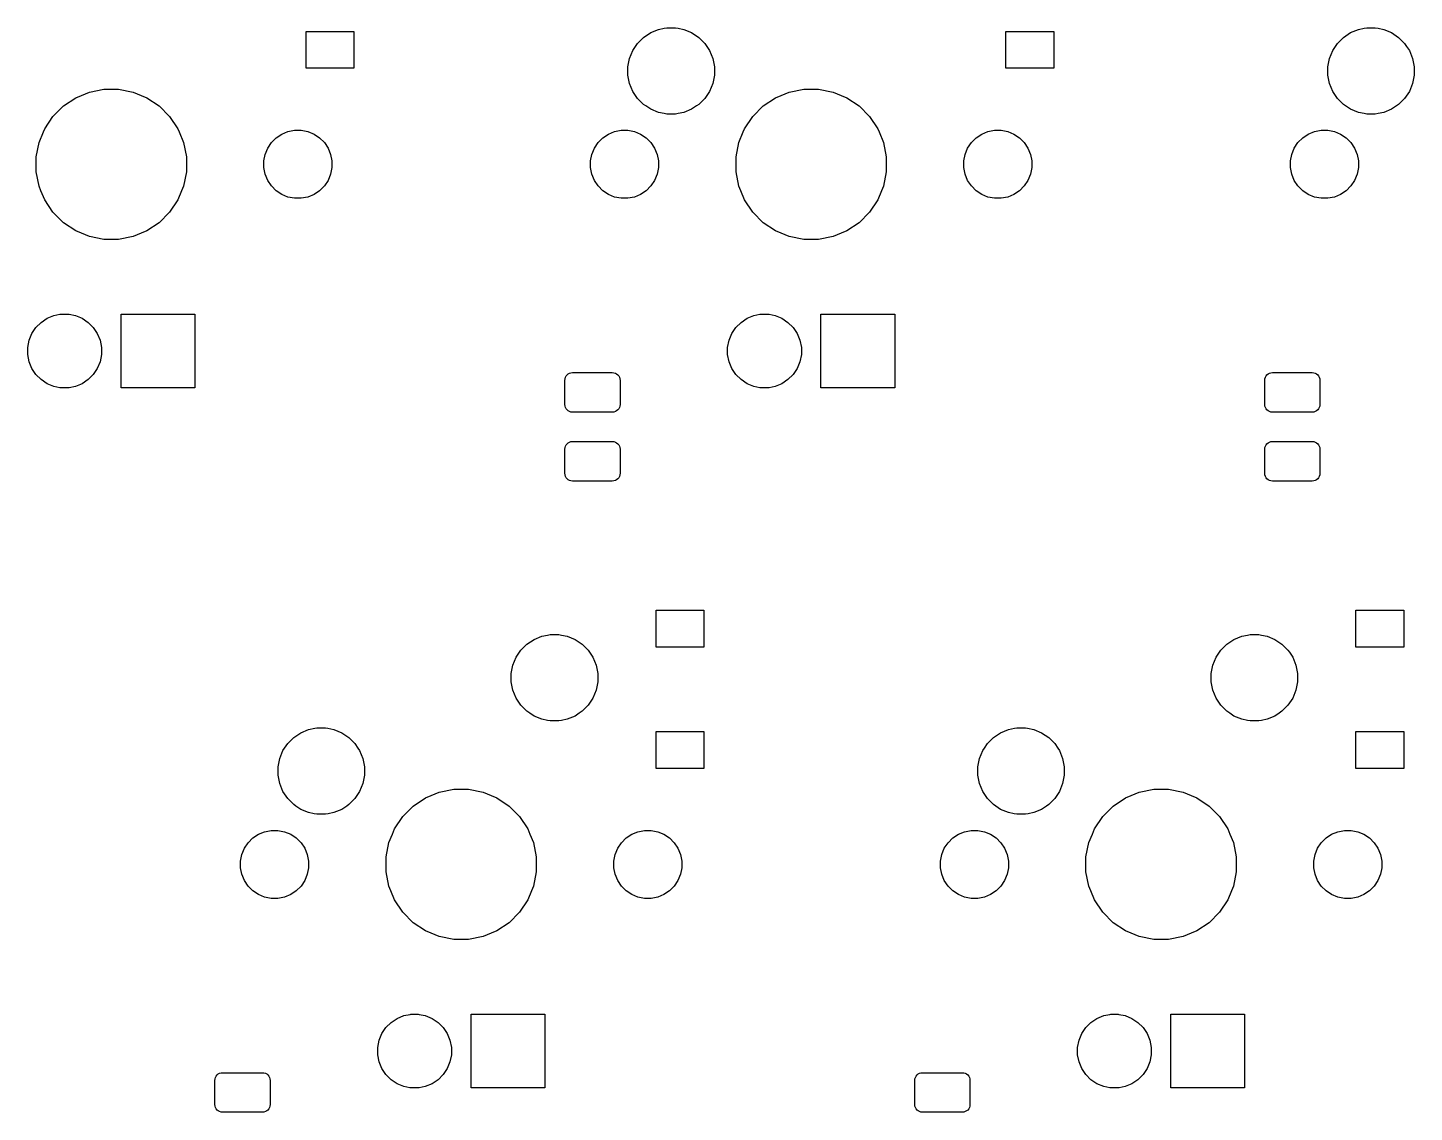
# Model space of a CAD drawing. Extents: x -9 to 373, y -109 to 9.
# Drawn here: x 97.74 to 135.48, y -49.61 to -20.1 of the extents above; entities that cross this region are included whole.
import ezdxf

# ---------------------------------------------------------------- set-up
doc = ezdxf.new("R2010")
doc.units = 0
doc.layers.add('BLACK', color=7, linetype='CONTINUOUS')

msp = doc.modelspace()

# ---------------------------------------------------------------- linework, layer by layer
at = {"layer": 'BLACK', "linetype": 'CONTINUOUS'}
for p, q in [((105.315, -21.201), (105.315, -20.199)), ((105.315, -20.199), (106.617, -20.199)), ((106.617, -20.199), (106.617, -21.201)), ((114.339, -20.5228), (114.503, -20.359)), ((114.503, -20.359), (114.695, -20.2303)), ((114.695, -20.2303), (114.909, -20.1417)), ((114.695, -20.2303), (114.695, -20.2303)), ((114.909, -20.1417), (115.061, -20.1116)), ((115.061, -20.1116), (115.137, -20.0965)), ((115.137, -20.0965), (115.368, -20.0965)), ((115.368, -20.0965), (115.444, -20.1116)), ((115.444, -20.1116), (115.596, -20.1417)), ((115.596, -20.1417), (115.81, -20.2303)), ((115.81, -20.2303), (115.81, -20.2303)), ((115.81, -20.2303), (116.002, -20.359)), ((116.002, -20.359), (116.166, -20.5228)), ((124.365, -21.201), (124.365, -20.199)), ((124.365, -20.199), (125.667, -20.199)), ((125.667, -20.199), (125.667, -21.201)), ((133.389, -20.5228), (133.553, -20.359)), ((133.553, -20.359), (133.745, -20.2303)), ((133.745, -20.2303), (133.959, -20.1417)), ((133.745, -20.2303), (133.745, -20.2303)), ((133.959, -20.1417), (134.111, -20.1116)), ((134.111, -20.1116), (134.187, -20.0965)), ((134.187, -20.0965), (134.418, -20.0965)), ((134.418, -20.0965), (134.494, -20.1116)), ((134.494, -20.1116), (134.646, -20.1417)), ((134.646, -20.1417), (134.86, -20.2303)), ((134.86, -20.2303), (134.86, -20.2303)), ((134.86, -20.2303), (135.052, -20.359)), ((135.052, -20.359), (135.216, -20.5228)), ((114.122, -20.9295), (114.21, -20.7155)), ((114.21, -20.7155), (114.285, -20.6043)), ((114.285, -20.6043), (114.339, -20.5228)), ((116.166, -20.5228), (116.22, -20.6043)), ((116.22, -20.6043), (116.295, -20.7155)), ((116.295, -20.7155), (116.383, -20.9295)), ((133.172, -20.9295), (133.26, -20.7155)), ((133.26, -20.7155), (133.335, -20.6043)), ((133.335, -20.6043), (133.389, -20.5228)), ((135.216, -20.5228), (135.27, -20.6043)), ((135.27, -20.6043), (135.345, -20.7155)), ((135.345, -20.7155), (135.433, -20.9295)), ((114.076, -21.1567), (114.122, -20.9295)), ((116.383, -20.9295), (116.428, -21.1567)), ((133.126, -21.1567), (133.172, -20.9295)), ((135.433, -20.9295), (135.478, -21.1567)), ((106.617, -21.201), (105.315, -21.201)), ((114.076, -21.3883), (114.076, -21.1567)), ((114.122, -21.6155), (114.076, -21.3883)), ((116.428, -21.3883), (116.383, -21.6155)), ((116.428, -21.1567), (116.428, -21.3883)), ((125.667, -21.201), (124.365, -21.201)), ((133.126, -21.3883), (133.126, -21.1567)), ((133.172, -21.6155), (133.126, -21.3883)), ((135.478, -21.3883), (135.433, -21.6155)), ((135.478, -21.1567), (135.478, -21.3883)), ((99.198, -21.9365), (99.416, -21.8462)), ((99.416, -21.8462), (99.8111, -21.7676)), ((99.8111, -21.7676), (100.214, -21.7676)), ((100.214, -21.7676), (100.609, -21.8462)), ((100.609, -21.8462), (100.827, -21.9365)), ((114.21, -21.8295), (114.122, -21.6155)), ((114.339, -22.0222), (114.21, -21.8295)), ((114.21, -21.8295), (114.21, -21.8295)), ((116.295, -21.8295), (116.166, -22.0222)), ((116.383, -21.6155), (116.295, -21.8295)), ((116.295, -21.8295), (116.295, -21.8295)), ((118.248, -21.9365), (118.466, -21.8462)), ((118.466, -21.8462), (118.861, -21.7676)), ((118.861, -21.7676), (119.264, -21.7676)), ((119.264, -21.7676), (119.659, -21.8462)), ((119.659, -21.8462), (119.877, -21.9365)), ((133.26, -21.8295), (133.172, -21.6155)), ((133.389, -22.0222), (133.26, -21.8295)), ((133.26, -21.8295), (133.26, -21.8295)), ((135.345, -21.8295), (135.216, -22.0222)), ((135.433, -21.6155), (135.345, -21.8295)), ((135.345, -21.8295), (135.345, -21.8295)), ((98.4241, -22.509), (98.709, -22.2241)), ((98.709, -22.2241), (99.0439, -22.0003)), ((99.0439, -22.0003), (99.198, -21.9365)), ((100.827, -21.9365), (100.981, -22.0003)), ((100.981, -22.0003), (101.316, -22.2241)), ((101.316, -22.2241), (101.601, -22.509)), ((114.503, -22.186), (114.339, -22.0222)), ((114.56, -22.2241), (114.503, -22.186)), ((114.695, -22.3147), (114.56, -22.2241)), ((115.945, -22.2241), (115.81, -22.3147)), ((116.002, -22.186), (115.945, -22.2241)), ((116.166, -22.0222), (116.002, -22.186)), ((117.474, -22.509), (117.759, -22.2241)), ((117.759, -22.2241), (118.094, -22.0003)), ((118.094, -22.0003), (118.248, -21.9365)), ((119.877, -21.9365), (120.031, -22.0003)), ((120.031, -22.0003), (120.366, -22.2241)), ((120.366, -22.2241), (120.651, -22.509)), ((133.553, -22.186), (133.389, -22.0222)), ((133.61, -22.2241), (133.553, -22.186)), ((133.745, -22.3147), (133.61, -22.2241)), ((134.995, -22.2241), (134.86, -22.3147)), ((135.052, -22.186), (134.995, -22.2241)), ((135.216, -22.0222), (135.052, -22.186)), ((98.2003, -22.8439), (98.4241, -22.509)), ((101.601, -22.509), (101.825, -22.8439)), ((114.909, -22.4033), (114.695, -22.3147)), ((115.061, -22.4334), (114.909, -22.4033)), ((115.137, -22.4485), (115.061, -22.4334)), ((115.368, -22.4485), (115.137, -22.4485)), ((115.444, -22.4334), (115.368, -22.4485)), ((115.596, -22.4033), (115.444, -22.4334)), ((115.81, -22.3147), (115.596, -22.4033)), ((117.25, -22.8439), (117.474, -22.509)), ((120.651, -22.509), (120.875, -22.8439)), ((133.959, -22.4033), (133.745, -22.3147)), ((134.111, -22.4334), (133.959, -22.4033)), ((134.187, -22.4485), (134.111, -22.4334)), ((134.418, -22.4485), (134.187, -22.4485)), ((134.494, -22.4334), (134.418, -22.4485)), ((134.646, -22.4033), (134.494, -22.4334)), ((134.86, -22.3147), (134.646, -22.4033)), ((98.0462, -23.216), (98.1651, -22.929)), ((98.1651, -22.929), (98.2003, -22.8439)), ((101.825, -22.8439), (101.86, -22.929)), ((101.86, -22.929), (101.979, -23.216)), ((104.502, -23.0932), (104.654, -22.9919)), ((104.654, -22.9919), (104.822, -22.9221)), ((104.822, -22.9221), (105.001, -22.8865)), ((105.001, -22.8865), (105.184, -22.8865)), ((105.184, -22.8865), (105.363, -22.9221)), ((105.363, -22.9221), (105.531, -22.9919)), ((105.531, -22.9919), (105.683, -23.0932)), ((113.392, -23.0932), (113.544, -22.9919)), ((113.544, -22.9919), (113.712, -22.9221)), ((113.712, -22.9221), (113.891, -22.8865)), ((113.891, -22.8865), (114.074, -22.8865)), ((114.074, -22.8865), (114.253, -22.9221)), ((114.253, -22.9221), (114.421, -22.9919)), ((114.421, -22.9919), (114.573, -23.0932)), ((117.096, -23.216), (117.215, -22.929)), ((117.215, -22.929), (117.25, -22.8439)), ((120.875, -22.8439), (120.91, -22.929)), ((120.91, -22.929), (121.029, -23.216)), ((123.552, -23.0932), (123.704, -22.9919)), ((123.704, -22.9919), (123.872, -22.9221)), ((123.872, -22.9221), (124.051, -22.8865)), ((124.051, -22.8865), (124.234, -22.8865)), ((124.234, -22.8865), (124.413, -22.9221)), ((124.413, -22.9221), (124.581, -22.9919)), ((124.581, -22.9919), (124.733, -23.0932)), ((132.442, -23.0932), (132.594, -22.9919)), ((132.594, -22.9919), (132.762, -22.9221)), ((132.762, -22.9221), (132.941, -22.8865)), ((132.941, -22.8865), (133.124, -22.8865)), ((133.124, -22.8865), (133.303, -22.9221)), ((133.303, -22.9221), (133.471, -22.9919)), ((133.471, -22.9919), (133.623, -23.0932)), ((97.9676, -23.6111), (98.0462, -23.216)), ((101.979, -23.216), (102.057, -23.6111)), ((104.202, -23.5424), (104.272, -23.3739)), ((104.272, -23.3739), (104.373, -23.2222)), ((104.373, -23.2222), (104.502, -23.0932)), ((105.683, -23.0932), (105.812, -23.2222)), ((105.812, -23.2222), (105.913, -23.3739)), ((105.913, -23.3739), (105.983, -23.5424)), ((113.092, -23.5424), (113.162, -23.3739)), ((113.162, -23.3739), (113.263, -23.2222)), ((113.263, -23.2222), (113.392, -23.0932)), ((114.573, -23.0932), (114.702, -23.2222)), ((114.702, -23.2222), (114.803, -23.3739)), ((114.803, -23.3739), (114.873, -23.5424)), ((117.018, -23.6111), (117.096, -23.216)), ((121.029, -23.216), (121.107, -23.6111)), ((123.252, -23.5424), (123.322, -23.3739)), ((123.322, -23.3739), (123.423, -23.2222)), ((123.423, -23.2222), (123.552, -23.0932)), ((124.733, -23.0932), (124.862, -23.2222)), ((124.862, -23.2222), (124.963, -23.3739)), ((124.963, -23.3739), (125.033, -23.5424)), ((132.142, -23.5424), (132.212, -23.3739)), ((132.212, -23.3739), (132.313, -23.2222)), ((132.313, -23.2222), (132.442, -23.0932)), ((133.623, -23.0932), (133.752, -23.2222)), ((133.752, -23.2222), (133.853, -23.3739)), ((133.853, -23.3739), (133.923, -23.5424)), ((97.9676, -24.0139), (97.9676, -23.6111)), ((102.057, -23.6111), (102.057, -24.0139)), ((104.166, -23.7213), (104.202, -23.5424)), ((104.166, -23.9037), (104.166, -23.7213)), ((105.983, -23.5424), (106.018, -23.7213)), ((106.018, -23.7213), (106.018, -23.9037)), ((113.056, -23.7213), (113.092, -23.5424)), ((113.056, -23.9037), (113.056, -23.7213)), ((114.873, -23.5424), (114.908, -23.7213)), ((114.908, -23.7213), (114.908, -23.9037)), ((117.018, -24.0139), (117.018, -23.6111)), ((121.107, -23.6111), (121.107, -24.0139)), ((123.216, -23.7213), (123.252, -23.5424)), ((123.216, -23.9037), (123.216, -23.7213)), ((125.033, -23.5424), (125.069, -23.7213)), ((125.069, -23.7213), (125.069, -23.9037)), ((132.106, -23.7213), (132.142, -23.5424)), ((132.106, -23.9037), (132.106, -23.7213)), ((133.923, -23.5424), (133.958, -23.7213)), ((133.958, -23.7213), (133.958, -23.9037)), ((98.0462, -24.409), (97.9676, -24.0139)), ((102.057, -24.0139), (101.979, -24.409)), ((104.202, -24.0826), (104.166, -23.9037)), ((104.272, -24.2511), (104.202, -24.0826)), ((105.983, -24.0826), (105.913, -24.2511)), ((106.018, -23.9037), (105.983, -24.0826)), ((113.092, -24.0826), (113.056, -23.9037)), ((113.162, -24.2511), (113.092, -24.0826)), ((114.873, -24.0826), (114.803, -24.2511)), ((114.908, -23.9037), (114.873, -24.0826)), ((117.096, -24.409), (117.018, -24.0139)), ((121.107, -24.0139), (121.029, -24.409)), ((123.252, -24.0826), (123.216, -23.9037)), ((123.322, -24.2511), (123.252, -24.0826)), ((125.033, -24.0826), (124.963, -24.2511)), ((125.069, -23.9037), (125.033, -24.0826)), ((132.142, -24.0826), (132.106, -23.9037)), ((132.212, -24.2511), (132.142, -24.0826)), ((133.923, -24.0826), (133.853, -24.2511)), ((133.958, -23.9037), (133.923, -24.0826)), ((98.097, -24.5318), (98.0462, -24.409)), ((101.979, -24.409), (101.928, -24.5318)), ((104.373, -24.4028), (104.272, -24.2511)), ((104.502, -24.5318), (104.373, -24.4028)), ((105.812, -24.4028), (105.683, -24.5318)), ((105.913, -24.2511), (105.812, -24.4028)), ((113.263, -24.4028), (113.162, -24.2511)), ((113.392, -24.5318), (113.263, -24.4028)), ((114.702, -24.4028), (114.573, -24.5318)), ((114.803, -24.2511), (114.702, -24.4028)), ((117.147, -24.5318), (117.096, -24.409)), ((121.029, -24.409), (120.978, -24.5318)), ((123.423, -24.4028), (123.322, -24.2511)), ((123.552, -24.5318), (123.423, -24.4028)), ((124.862, -24.4028), (124.733, -24.5318)), ((124.963, -24.2511), (124.862, -24.4028)), ((132.313, -24.4028), (132.212, -24.2511)), ((132.442, -24.5318), (132.313, -24.4028)), ((133.752, -24.4028), (133.623, -24.5318)), ((133.853, -24.2511), (133.752, -24.4028)), ((98.2003, -24.7811), (98.097, -24.5318)), ((98.4241, -25.116), (98.2003, -24.7811)), ((101.825, -24.7811), (101.601, -25.116)), ((101.928, -24.5318), (101.825, -24.7811)), ((104.654, -24.6331), (104.502, -24.5318)), ((104.822, -24.7029), (104.654, -24.6331)), ((105.001, -24.7385), (104.822, -24.7029)), ((105.184, -24.7385), (105.001, -24.7385)), ((105.363, -24.7029), (105.184, -24.7385)), ((105.531, -24.6331), (105.363, -24.7029)), ((105.683, -24.5318), (105.531, -24.6331)), ((113.544, -24.6331), (113.392, -24.5318)), ((113.712, -24.7029), (113.544, -24.6331)), ((113.891, -24.7385), (113.712, -24.7029)), ((114.074, -24.7385), (113.891, -24.7385)), ((114.253, -24.7029), (114.074, -24.7385)), ((114.421, -24.6331), (114.253, -24.7029)), ((114.573, -24.5318), (114.421, -24.6331)), ((117.25, -24.7811), (117.147, -24.5318)), ((117.474, -25.116), (117.25, -24.7811)), ((120.875, -24.7811), (120.651, -25.116)), ((120.978, -24.5318), (120.875, -24.7811)), ((123.704, -24.6331), (123.552, -24.5318)), ((123.872, -24.7029), (123.704, -24.6331)), ((124.051, -24.7385), (123.872, -24.7029)), ((124.234, -24.7385), (124.051, -24.7385)), ((124.413, -24.7029), (124.234, -24.7385)), ((124.581, -24.6331), (124.413, -24.7029)), ((124.733, -24.5318), (124.581, -24.6331)), ((132.594, -24.6331), (132.442, -24.5318)), ((132.762, -24.7029), (132.594, -24.6331)), ((132.941, -24.7385), (132.762, -24.7029)), ((133.124, -24.7385), (132.941, -24.7385)), ((133.303, -24.7029), (133.124, -24.7385)), ((133.471, -24.6331), (133.303, -24.7029)), ((133.623, -24.5318), (133.471, -24.6331)), ((98.709, -25.4009), (98.4241, -25.116)), ((101.601, -25.116), (101.316, -25.4009)), ((117.759, -25.4009), (117.474, -25.116)), ((120.651, -25.116), (120.366, -25.4009)), ((99.0439, -25.6247), (98.709, -25.4009)), ((99.198, -25.6885), (99.0439, -25.6247)), ((100.981, -25.6247), (100.827, -25.6885)), ((101.316, -25.4009), (100.981, -25.6247)), ((118.094, -25.6247), (117.759, -25.4009)), ((118.248, -25.6885), (118.094, -25.6247)), ((120.031, -25.6247), (119.877, -25.6885)), ((120.366, -25.4009), (120.031, -25.6247)), ((99.416, -25.7788), (99.198, -25.6885)), ((99.8111, -25.8574), (99.416, -25.7788)), ((100.214, -25.8574), (99.8111, -25.8574)), ((100.609, -25.7788), (100.214, -25.8574)), ((100.827, -25.6885), (100.609, -25.7788)), ((118.466, -25.7788), (118.248, -25.6885)), ((118.861, -25.8574), (118.466, -25.7788)), ((119.264, -25.8574), (118.861, -25.8574)), ((119.659, -25.7788), (119.264, -25.8574)), ((119.877, -25.6885), (119.659, -25.7788)), ((98.4498, -27.9276), (98.6161, -27.8945)), ((98.6161, -27.8945), (98.6437, -27.889)), ((98.6437, -27.889), (98.8413, -27.889)), ((98.8413, -27.889), (98.8689, -27.8945)), ((98.8689, -27.8945), (99.0352, -27.9276)), ((100.279, -29.896), (100.279, -27.889)), ((100.279, -27.889), (102.286, -27.889)), ((102.286, -27.889), (102.286, -29.896)), ((117.5, -27.9276), (117.666, -27.8945)), ((117.666, -27.8945), (117.694, -27.889)), ((117.694, -27.889), (117.891, -27.889)), ((117.891, -27.889), (117.919, -27.8945)), ((117.919, -27.8945), (118.085, -27.9276)), ((119.329, -29.896), (119.329, -27.889)), ((119.329, -27.889), (121.336, -27.889)), ((121.336, -27.889), (121.336, -29.896)), ((97.8532, -28.4172), (97.963, -28.2528)), ((97.963, -28.2528), (98.1028, -28.113)), ((98.1028, -28.113), (98.2672, -28.0032)), ((98.2672, -28.0032), (98.4498, -27.9276)), ((99.0352, -27.9276), (99.2178, -28.0032)), ((99.2178, -28.0032), (99.3822, -28.113)), ((99.3822, -28.113), (99.522, -28.2528)), ((99.522, -28.2528), (99.6318, -28.4172)), ((116.903, -28.4172), (117.013, -28.2528)), ((117.013, -28.2528), (117.153, -28.113)), ((117.153, -28.113), (117.317, -28.0032)), ((117.317, -28.0032), (117.5, -27.9276)), ((118.085, -27.9276), (118.268, -28.0032)), ((118.268, -28.0032), (118.432, -28.113)), ((118.432, -28.113), (118.572, -28.2528)), ((118.572, -28.2528), (118.682, -28.4172)), ((97.739, -28.7937), (97.7776, -28.5998)), ((97.7776, -28.5998), (97.8532, -28.4172)), ((99.6318, -28.4172), (99.7074, -28.5998)), ((99.7074, -28.5998), (99.746, -28.7937)), ((116.789, -28.7937), (116.828, -28.5998)), ((116.828, -28.5998), (116.903, -28.4172)), ((118.682, -28.4172), (118.757, -28.5998)), ((118.757, -28.5998), (118.796, -28.7937)), ((97.739, -28.9913), (97.739, -28.7937)), ((97.7776, -29.1852), (97.739, -28.9913)), ((99.746, -28.9913), (99.7074, -29.1852)), ((99.746, -28.7937), (99.746, -28.9913)), ((116.789, -28.9913), (116.789, -28.7937)), ((116.828, -29.1852), (116.789, -28.9913)), ((118.796, -28.9913), (118.757, -29.1852)), ((118.796, -28.7937), (118.796, -28.9913)), ((97.8532, -29.3678), (97.7776, -29.1852)), ((97.963, -29.5322), (97.8532, -29.3678)), ((99.6318, -29.3678), (99.522, -29.5322)), ((99.7074, -29.1852), (99.6318, -29.3678)), ((116.903, -29.3678), (116.828, -29.1852)), ((117.013, -29.5322), (116.903, -29.3678)), ((118.682, -29.3678), (118.572, -29.5322)), ((118.757, -29.1852), (118.682, -29.3678)), ((98.1028, -29.672), (97.963, -29.5322)), ((98.2672, -29.7818), (98.1028, -29.672)), ((98.4498, -29.8574), (98.2672, -29.7818)), ((99.2178, -29.7818), (99.0352, -29.8574)), ((99.3822, -29.672), (99.2178, -29.7818)), ((99.522, -29.5322), (99.3822, -29.672)), ((112.358, -29.6931), (112.363, -29.6468)), ((112.358, -30.3444), (112.358, -29.6931)), ((112.363, -29.6468), (112.375, -29.6081)), ((112.375, -29.6081), (112.394, -29.5725)), ((112.394, -29.5725), (112.419, -29.5412)), ((112.419, -29.5412), (112.451, -29.5156)), ((112.451, -29.5156), (112.486, -29.4965)), ((112.486, -29.4965), (112.525, -29.4848)), ((112.525, -29.4848), (112.571, -29.4802)), ((112.571, -29.4802), (113.647, -29.4802)), ((113.647, -29.4802), (113.694, -29.4848)), ((113.694, -29.4848), (113.733, -29.4965)), ((113.733, -29.4965), (113.768, -29.5156)), ((113.768, -29.5156), (113.799, -29.5412)), ((113.799, -29.5412), (113.825, -29.5725)), ((113.825, -29.5725), (113.844, -29.6081)), ((113.844, -29.6081), (113.856, -29.6468)), ((113.856, -29.6468), (113.86, -29.6931)), ((113.86, -29.6931), (113.86, -30.3444)), ((117.153, -29.672), (117.013, -29.5322)), ((117.317, -29.7818), (117.153, -29.672)), ((117.5, -29.8574), (117.317, -29.7818)), ((118.268, -29.7818), (118.085, -29.8574)), ((118.432, -29.672), (118.268, -29.7818)), ((118.572, -29.5322), (118.432, -29.672)), ((131.408, -29.6931), (131.413, -29.6468)), ((131.408, -30.3444), (131.408, -29.6931)), ((131.413, -29.6468), (131.425, -29.6081)), ((131.425, -29.6081), (131.444, -29.5725)), ((131.444, -29.5725), (131.469, -29.5412)), ((131.469, -29.5412), (131.501, -29.5156)), ((131.501, -29.5156), (131.536, -29.4965)), ((131.536, -29.4965), (131.575, -29.4848)), ((131.575, -29.4848), (131.621, -29.4802)), ((131.621, -29.4802), (132.697, -29.4802)), ((132.697, -29.4802), (132.744, -29.4848)), ((132.744, -29.4848), (132.783, -29.4965)), ((132.783, -29.4965), (132.818, -29.5156)), ((132.818, -29.5156), (132.849, -29.5412)), ((132.849, -29.5412), (132.875, -29.5725)), ((132.875, -29.5725), (132.894, -29.6081)), ((132.894, -29.6081), (132.906, -29.6468)), ((132.906, -29.6468), (132.91, -29.6931)), ((132.91, -29.6931), (132.91, -30.3444)), ((98.6161, -29.8905), (98.4498, -29.8574)), ((98.6437, -29.896), (98.6161, -29.8905)), ((98.8413, -29.896), (98.6437, -29.896)), ((98.8689, -29.8905), (98.8413, -29.896)), ((99.0352, -29.8574), (98.8689, -29.8905)), ((102.286, -29.896), (100.279, -29.896)), ((117.666, -29.8905), (117.5, -29.8574)), ((117.694, -29.896), (117.666, -29.8905)), ((117.891, -29.896), (117.694, -29.896)), ((117.919, -29.8905), (117.891, -29.896)), ((118.085, -29.8574), (117.919, -29.8905)), ((121.336, -29.896), (119.329, -29.896)), ((112.363, -30.3907), (112.358, -30.3444)), ((112.375, -30.4294), (112.363, -30.3907)), ((112.394, -30.465), (112.375, -30.4294)), ((112.419, -30.4963), (112.394, -30.465)), ((112.451, -30.5219), (112.419, -30.4963)), ((112.486, -30.541), (112.451, -30.5219)), ((112.525, -30.5527), (112.486, -30.541)), ((112.571, -30.5572), (112.525, -30.5527)), ((113.647, -30.5572), (112.571, -30.5572)), ((113.694, -30.5527), (113.647, -30.5572)), ((113.733, -30.541), (113.694, -30.5527)), ((113.768, -30.5219), (113.733, -30.541)), ((113.799, -30.4963), (113.768, -30.5219)), ((113.825, -30.465), (113.799, -30.4963)), ((113.844, -30.4294), (113.825, -30.465)), ((113.856, -30.3907), (113.844, -30.4294)), ((113.86, -30.3444), (113.856, -30.3907)), ((131.413, -30.3907), (131.408, -30.3444)), ((131.425, -30.4294), (131.413, -30.3907)), ((131.444, -30.465), (131.425, -30.4294)), ((131.469, -30.4963), (131.444, -30.465)), ((131.501, -30.5219), (131.469, -30.4963)), ((131.536, -30.541), (131.501, -30.5219)), ((131.575, -30.5527), (131.536, -30.541)), ((131.621, -30.5572), (131.575, -30.5527)), ((132.697, -30.5572), (131.621, -30.5572)), ((132.744, -30.5527), (132.697, -30.5572)), ((132.783, -30.541), (132.744, -30.5527)), ((132.818, -30.5219), (132.783, -30.541)), ((132.849, -30.4963), (132.818, -30.5219)), ((132.875, -30.465), (132.849, -30.4963)), ((132.894, -30.4294), (132.875, -30.465)), ((132.906, -30.3907), (132.894, -30.4294)), ((132.91, -30.3444), (132.906, -30.3907)), ((112.358, -31.5681), (112.363, -31.5218)), ((112.358, -32.2194), (112.358, -31.5681)), ((112.363, -31.5218), (112.375, -31.4831)), ((112.375, -31.4831), (112.394, -31.4475)), ((112.394, -31.4475), (112.419, -31.4162)), ((112.419, -31.4162), (112.451, -31.3906)), ((112.451, -31.3906), (112.486, -31.3715)), ((112.486, -31.3715), (112.525, -31.3598)), ((112.525, -31.3598), (112.571, -31.3552)), ((112.571, -31.3552), (113.647, -31.3552)), ((113.647, -31.3552), (113.694, -31.3598)), ((113.694, -31.3598), (113.733, -31.3715)), ((113.733, -31.3715), (113.768, -31.3906)), ((113.768, -31.3906), (113.799, -31.4162)), ((113.799, -31.4162), (113.825, -31.4475)), ((113.825, -31.4475), (113.844, -31.4831)), ((113.844, -31.4831), (113.856, -31.5218)), ((113.856, -31.5218), (113.86, -31.5681)), ((113.86, -31.5681), (113.86, -32.2194)), ((131.408, -31.5681), (131.413, -31.5218)), ((131.408, -32.2194), (131.408, -31.5681)), ((131.413, -31.5218), (131.425, -31.4831)), ((131.425, -31.4831), (131.444, -31.4475)), ((131.444, -31.4475), (131.469, -31.4162)), ((131.469, -31.4162), (131.501, -31.3906)), ((131.501, -31.3906), (131.536, -31.3715)), ((131.536, -31.3715), (131.575, -31.3598)), ((131.575, -31.3598), (131.621, -31.3552)), ((131.621, -31.3552), (132.697, -31.3552)), ((132.697, -31.3552), (132.744, -31.3598)), ((132.744, -31.3598), (132.783, -31.3715)), ((132.783, -31.3715), (132.818, -31.3906)), ((132.818, -31.3906), (132.849, -31.4162)), ((132.849, -31.4162), (132.875, -31.4475)), ((132.875, -31.4475), (132.894, -31.4831)), ((132.894, -31.4831), (132.906, -31.5218)), ((132.906, -31.5218), (132.91, -31.5681)), ((132.91, -31.5681), (132.91, -32.2194)), ((112.363, -32.2657), (112.358, -32.2194)), ((112.375, -32.3044), (112.363, -32.2657)), ((112.394, -32.34), (112.375, -32.3044)), ((112.419, -32.3713), (112.394, -32.34)), ((112.451, -32.3969), (112.419, -32.3713)), ((112.486, -32.416), (112.451, -32.3969)), ((112.525, -32.4277), (112.486, -32.416)), ((112.571, -32.4322), (112.525, -32.4277)), ((113.647, -32.4322), (112.571, -32.4322)), ((113.694, -32.4277), (113.647, -32.4322)), ((113.733, -32.416), (113.694, -32.4277)), ((113.768, -32.3969), (113.733, -32.416)), ((113.799, -32.3713), (113.768, -32.3969)), ((113.825, -32.34), (113.799, -32.3713)), ((113.844, -32.3044), (113.825, -32.34)), ((113.856, -32.2657), (113.844, -32.3044)), ((113.86, -32.2194), (113.856, -32.2657)), ((131.413, -32.2657), (131.408, -32.2194)), ((131.425, -32.3044), (131.413, -32.2657)), ((131.444, -32.34), (131.425, -32.3044)), ((131.469, -32.3713), (131.444, -32.34)), ((131.501, -32.3969), (131.469, -32.3713)), ((131.536, -32.416), (131.501, -32.3969)), ((131.575, -32.4277), (131.536, -32.416)), ((131.621, -32.4322), (131.575, -32.4277)), ((132.697, -32.4322), (131.621, -32.4322)), ((132.744, -32.4277), (132.697, -32.4322)), ((132.783, -32.416), (132.744, -32.4277)), ((132.818, -32.3969), (132.783, -32.416)), ((132.849, -32.3713), (132.818, -32.3969)), ((132.875, -32.34), (132.849, -32.3713)), ((132.894, -32.3044), (132.875, -32.34)), ((132.906, -32.2657), (132.894, -32.3044)), ((132.91, -32.2194), (132.906, -32.2657)), ((114.84, -36.951), (114.84, -35.949)), ((114.84, -35.949), (116.142, -35.949)), ((116.142, -35.949), (116.142, -36.951)), ((133.89, -36.951), (133.89, -35.949)), ((133.89, -35.949), (135.192, -35.949)), ((135.192, -35.949), (135.192, -36.951)), ((111.886, -36.6216), (111.962, -36.6065)), ((111.962, -36.6065), (112.193, -36.6065)), ((112.193, -36.6065), (112.269, -36.6216)), ((130.936, -36.6216), (131.012, -36.6065)), ((131.012, -36.6065), (131.243, -36.6065)), ((131.243, -36.6065), (131.319, -36.6216)), ((111.164, -37.0328), (111.328, -36.869)), ((111.328, -36.869), (111.52, -36.7403)), ((111.52, -36.7403), (111.734, -36.6517)), ((111.52, -36.7403), (111.52, -36.7403)), ((111.734, -36.6517), (111.886, -36.6216)), ((112.269, -36.6216), (112.421, -36.6517)), ((112.421, -36.6517), (112.635, -36.7403)), ((112.635, -36.7403), (112.635, -36.7403)), ((112.635, -36.7403), (112.827, -36.869)), ((112.827, -36.869), (112.991, -37.0328)), ((116.142, -36.951), (114.84, -36.951)), ((130.214, -37.0328), (130.378, -36.869)), ((130.378, -36.869), (130.57, -36.7403)), ((130.57, -36.7403), (130.784, -36.6517)), ((130.57, -36.7403), (130.57, -36.7403)), ((130.784, -36.6517), (130.936, -36.6216)), ((131.319, -36.6216), (131.471, -36.6517)), ((131.471, -36.6517), (131.685, -36.7403)), ((131.685, -36.7403), (131.685, -36.7403)), ((131.685, -36.7403), (131.877, -36.869)), ((131.877, -36.869), (132.041, -37.0328)), ((135.192, -36.951), (133.89, -36.951)), ((110.947, -37.4395), (111.035, -37.2255)), ((111.035, -37.2255), (111.125, -37.0912)), ((111.125, -37.0912), (111.164, -37.0328)), ((112.991, -37.0328), (113.03, -37.0912)), ((113.03, -37.0912), (113.12, -37.2255)), ((113.12, -37.2255), (113.208, -37.4395)), ((129.997, -37.4395), (130.085, -37.2255)), ((130.085, -37.2255), (130.175, -37.0912)), ((130.175, -37.0912), (130.214, -37.0328)), ((132.041, -37.0328), (132.08, -37.0912)), ((132.08, -37.0912), (132.17, -37.2255)), ((132.17, -37.2255), (132.258, -37.4395)), ((110.901, -37.6667), (110.947, -37.4395)), ((110.901, -37.8983), (110.901, -37.6667)), ((113.208, -37.4395), (113.253, -37.6667)), ((113.253, -37.6667), (113.253, -37.8983)), ((129.951, -37.6667), (129.997, -37.4395)), ((129.951, -37.8983), (129.951, -37.6667)), ((132.258, -37.4395), (132.303, -37.6667)), ((132.303, -37.6667), (132.303, -37.8983)), ((110.947, -38.1255), (110.901, -37.8983)), ((113.253, -37.8983), (113.208, -38.1255)), ((129.997, -38.1255), (129.951, -37.8983)), ((132.303, -37.8983), (132.258, -38.1255)), ((111.035, -38.3395), (110.947, -38.1255)), ((111.164, -38.5322), (111.035, -38.3395)), ((111.035, -38.3395), (111.035, -38.3395)), ((113.12, -38.3395), (112.991, -38.5322)), ((113.208, -38.1255), (113.12, -38.3395)), ((113.12, -38.3395), (113.12, -38.3395)), ((130.085, -38.3395), (129.997, -38.1255)), ((130.214, -38.5322), (130.085, -38.3395)), ((130.085, -38.3395), (130.085, -38.3395)), ((132.17, -38.3395), (132.041, -38.5322)), ((132.258, -38.1255), (132.17, -38.3395)), ((132.17, -38.3395), (132.17, -38.3395)), ((111.328, -38.696), (111.164, -38.5322)), ((111.405, -38.7474), (111.328, -38.696)), ((111.52, -38.8247), (111.405, -38.7474)), ((111.734, -38.9133), (111.52, -38.8247)), ((112.635, -38.8247), (112.421, -38.9133)), ((112.75, -38.7474), (112.635, -38.8247)), ((112.827, -38.696), (112.75, -38.7474)), ((112.991, -38.5322), (112.827, -38.696)), ((130.378, -38.696), (130.214, -38.5322)), ((130.455, -38.7474), (130.378, -38.696)), ((130.57, -38.8247), (130.455, -38.7474)), ((130.784, -38.9133), (130.57, -38.8247)), ((131.685, -38.8247), (131.471, -38.9133)), ((131.8, -38.7474), (131.685, -38.8247)), ((131.877, -38.696), (131.8, -38.7474)), ((132.041, -38.5322), (131.877, -38.696)), ((105.17, -39.2803), (105.384, -39.1917)), ((105.384, -39.1917), (105.551, -39.1586)), ((105.551, -39.1586), (105.612, -39.1465)), ((105.612, -39.1465), (105.843, -39.1465)), ((105.843, -39.1465), (105.904, -39.1586)), ((105.904, -39.1586), (106.071, -39.1917)), ((106.071, -39.1917), (106.285, -39.2803)), ((111.886, -38.9434), (111.734, -38.9133)), ((111.962, -38.9585), (111.886, -38.9434)), ((112.193, -38.9585), (111.962, -38.9585)), ((112.269, -38.9434), (112.193, -38.9585)), ((112.421, -38.9133), (112.269, -38.9434)), ((124.22, -39.2803), (124.434, -39.1917)), ((124.434, -39.1917), (124.601, -39.1586)), ((124.601, -39.1586), (124.662, -39.1465)), ((124.662, -39.1465), (124.893, -39.1465)), ((124.893, -39.1465), (124.954, -39.1586)), ((124.954, -39.1586), (125.121, -39.1917)), ((125.121, -39.1917), (125.335, -39.2803)), ((130.936, -38.9434), (130.784, -38.9133)), ((131.012, -38.9585), (130.936, -38.9434)), ((131.243, -38.9585), (131.012, -38.9585)), ((131.319, -38.9434), (131.243, -38.9585)), ((131.471, -38.9133), (131.319, -38.9434)), ((104.728, -39.7013), (104.814, -39.5728)), ((104.814, -39.5728), (104.978, -39.409)), ((104.978, -39.409), (105.17, -39.2803)), ((105.17, -39.2803), (105.17, -39.2803)), ((106.285, -39.2803), (106.285, -39.2803)), ((106.285, -39.2803), (106.477, -39.409)), ((106.477, -39.409), (106.641, -39.5728)), ((106.641, -39.5728), (106.727, -39.7013)), ((114.84, -40.251), (114.84, -39.249)), ((114.84, -39.249), (116.142, -39.249)), ((116.142, -39.249), (116.142, -40.251)), ((123.778, -39.7013), (123.864, -39.5728)), ((123.864, -39.5728), (124.028, -39.409)), ((124.028, -39.409), (124.22, -39.2803)), ((124.22, -39.2803), (124.22, -39.2803)), ((125.335, -39.2803), (125.335, -39.2803)), ((125.335, -39.2803), (125.527, -39.409)), ((125.527, -39.409), (125.691, -39.5728)), ((125.691, -39.5728), (125.777, -39.7013)), ((133.89, -40.251), (133.89, -39.249)), ((133.89, -39.249), (135.192, -39.249)), ((135.192, -39.249), (135.192, -40.251)), ((104.551, -40.2067), (104.597, -39.9795)), ((104.597, -39.9795), (104.685, -39.7655)), ((104.685, -39.7655), (104.728, -39.7013)), ((106.727, -39.7013), (106.77, -39.7655)), ((106.77, -39.7655), (106.858, -39.9795)), ((106.858, -39.9795), (106.903, -40.2067)), ((123.602, -40.2067), (123.647, -39.9795)), ((123.647, -39.9795), (123.735, -39.7655)), ((123.735, -39.7655), (123.778, -39.7013)), ((125.777, -39.7013), (125.82, -39.7655)), ((125.82, -39.7655), (125.908, -39.9795)), ((125.908, -39.9795), (125.953, -40.2067)), ((104.551, -40.4383), (104.551, -40.2067)), ((106.903, -40.2067), (106.903, -40.4383)), ((116.142, -40.251), (114.84, -40.251)), ((123.602, -40.4383), (123.602, -40.2067)), ((125.953, -40.2067), (125.953, -40.4383)), ((135.192, -40.251), (133.89, -40.251)), ((104.597, -40.6655), (104.551, -40.4383)), ((104.685, -40.8795), (104.597, -40.6655)), ((106.858, -40.6655), (106.77, -40.8795)), ((106.903, -40.4383), (106.858, -40.6655)), ((123.647, -40.6655), (123.602, -40.4383)), ((123.735, -40.8795), (123.647, -40.6655)), ((125.908, -40.6655), (125.82, -40.8795)), ((125.953, -40.4383), (125.908, -40.6655)), ((104.814, -41.0722), (104.685, -40.8795)), ((104.685, -40.8795), (104.685, -40.8795)), ((104.978, -41.236), (104.814, -41.0722)), ((106.641, -41.0722), (106.477, -41.236)), ((106.77, -40.8795), (106.641, -41.0722)), ((106.77, -40.8795), (106.77, -40.8795)), ((108.234, -41.2741), (108.569, -41.0503)), ((108.569, -41.0503), (108.723, -40.9865)), ((108.723, -40.9865), (108.941, -40.8962)), ((108.941, -40.8962), (109.336, -40.8176)), ((109.336, -40.8176), (109.739, -40.8176)), ((109.739, -40.8176), (110.134, -40.8962)), ((110.134, -40.8962), (110.352, -40.9865)), ((110.352, -40.9865), (110.506, -41.0503)), ((110.506, -41.0503), (110.841, -41.2741)), ((123.864, -41.0722), (123.735, -40.8795)), ((123.735, -40.8795), (123.735, -40.8795)), ((124.028, -41.236), (123.864, -41.0722)), ((125.691, -41.0722), (125.527, -41.236)), ((125.82, -40.8795), (125.691, -41.0722)), ((125.82, -40.8795), (125.82, -40.8795)), ((127.284, -41.2741), (127.619, -41.0503)), ((127.619, -41.0503), (127.773, -40.9865)), ((127.773, -40.9865), (127.991, -40.8962)), ((127.991, -40.8962), (128.386, -40.8176)), ((128.386, -40.8176), (128.789, -40.8176)), ((128.789, -40.8176), (129.184, -40.8962)), ((129.184, -40.8962), (129.402, -40.9865)), ((129.402, -40.9865), (129.556, -41.0503)), ((129.556, -41.0503), (129.891, -41.2741)), ((105.035, -41.2741), (104.978, -41.236)), ((105.17, -41.3647), (105.035, -41.2741)), ((105.384, -41.4533), (105.17, -41.3647)), ((105.536, -41.4834), (105.384, -41.4533)), ((105.612, -41.4985), (105.536, -41.4834)), ((105.843, -41.4985), (105.612, -41.4985)), ((105.919, -41.4834), (105.843, -41.4985)), ((106.071, -41.4533), (105.919, -41.4834)), ((106.285, -41.3647), (106.071, -41.4533)), ((106.42, -41.2741), (106.285, -41.3647)), ((106.477, -41.236), (106.42, -41.2741)), ((107.949, -41.559), (108.234, -41.2741)), ((110.841, -41.2741), (111.126, -41.559)), ((124.085, -41.2741), (124.028, -41.236)), ((124.22, -41.3647), (124.085, -41.2741)), ((124.434, -41.4533), (124.22, -41.3647)), ((124.586, -41.4834), (124.434, -41.4533)), ((124.662, -41.4985), (124.586, -41.4834)), ((124.893, -41.4985), (124.662, -41.4985)), ((124.969, -41.4834), (124.893, -41.4985)), ((125.121, -41.4533), (124.969, -41.4834)), ((125.335, -41.3647), (125.121, -41.4533)), ((125.47, -41.2741), (125.335, -41.3647)), ((125.527, -41.236), (125.47, -41.2741)), ((126.999, -41.559), (127.284, -41.2741)), ((129.891, -41.2741), (130.176, -41.559)), ((107.725, -41.8939), (107.949, -41.559)), ((111.126, -41.559), (111.35, -41.8939)), ((126.775, -41.8939), (126.999, -41.559)), ((130.176, -41.559), (130.4, -41.8939)), ((103.738, -42.2722), (103.867, -42.1432)), ((103.867, -42.1432), (104.019, -42.0419)), ((104.019, -42.0419), (104.187, -41.9721)), ((104.187, -41.9721), (104.366, -41.9365)), ((104.366, -41.9365), (104.549, -41.9365)), ((104.549, -41.9365), (104.728, -41.9721)), ((104.728, -41.9721), (104.896, -42.0419)), ((104.896, -42.0419), (105.048, -42.1432)), ((105.048, -42.1432), (105.177, -42.2722)), ((107.493, -42.6611), (107.571, -42.266)), ((107.571, -42.266), (107.666, -42.0379)), ((107.666, -42.0379), (107.725, -41.8939)), ((111.35, -41.8939), (111.409, -42.0379)), ((111.409, -42.0379), (111.504, -42.266)), ((111.504, -42.266), (111.582, -42.6611)), ((113.898, -42.2722), (114.027, -42.1432)), ((114.027, -42.1432), (114.179, -42.0419)), ((114.179, -42.0419), (114.347, -41.9721)), ((114.347, -41.9721), (114.526, -41.9365)), ((114.526, -41.9365), (114.709, -41.9365)), ((114.709, -41.9365), (114.888, -41.9721)), ((114.888, -41.9721), (115.056, -42.0419)), ((115.056, -42.0419), (115.208, -42.1432)), ((115.208, -42.1432), (115.337, -42.2722)), ((122.788, -42.2722), (122.917, -42.1432)), ((122.917, -42.1432), (123.069, -42.0419)), ((123.069, -42.0419), (123.237, -41.9721)), ((123.237, -41.9721), (123.416, -41.9365)), ((123.416, -41.9365), (123.599, -41.9365)), ((123.599, -41.9365), (123.778, -41.9721)), ((123.778, -41.9721), (123.946, -42.0419)), ((123.946, -42.0419), (124.098, -42.1432)), ((124.098, -42.1432), (124.227, -42.2722)), ((126.543, -42.6611), (126.621, -42.266)), ((126.621, -42.266), (126.716, -42.0379)), ((126.716, -42.0379), (126.775, -41.8939)), ((130.4, -41.8939), (130.459, -42.0379)), ((130.459, -42.0379), (130.554, -42.266)), ((130.554, -42.266), (130.632, -42.6611)), ((132.948, -42.2722), (133.077, -42.1432)), ((133.077, -42.1432), (133.229, -42.0419)), ((133.229, -42.0419), (133.397, -41.9721)), ((133.397, -41.9721), (133.576, -41.9365)), ((133.576, -41.9365), (133.759, -41.9365)), ((133.759, -41.9365), (133.938, -41.9721)), ((133.938, -41.9721), (134.106, -42.0419)), ((134.106, -42.0419), (134.258, -42.1432)), ((134.258, -42.1432), (134.387, -42.2722)), ((103.531, -42.7713), (103.567, -42.5924)), ((103.567, -42.5924), (103.637, -42.4239)), ((103.637, -42.4239), (103.738, -42.2722)), ((105.177, -42.2722), (105.278, -42.4239)), ((105.278, -42.4239), (105.348, -42.5924)), ((105.348, -42.5924), (105.383, -42.7713)), ((113.691, -42.7713), (113.727, -42.5924)), ((113.727, -42.5924), (113.797, -42.4239)), ((113.797, -42.4239), (113.898, -42.2722)), ((115.337, -42.2722), (115.438, -42.4239)), ((115.438, -42.4239), (115.508, -42.5924)), ((115.508, -42.5924), (115.543, -42.7713)), ((122.581, -42.7713), (122.617, -42.5924)), ((122.617, -42.5924), (122.687, -42.4239)), ((122.687, -42.4239), (122.788, -42.2722)), ((124.227, -42.2722), (124.328, -42.4239)), ((124.328, -42.4239), (124.398, -42.5924)), ((124.398, -42.5924), (124.433, -42.7713)), ((132.742, -42.7713), (132.777, -42.5924)), ((132.777, -42.5924), (132.847, -42.4239)), ((132.847, -42.4239), (132.948, -42.2722)), ((134.387, -42.2722), (134.488, -42.4239)), ((134.488, -42.4239), (134.558, -42.5924)), ((134.558, -42.5924), (134.594, -42.7713)), ((103.531, -42.9537), (103.531, -42.7713)), ((103.567, -43.1326), (103.531, -42.9537)), ((105.383, -42.9537), (105.348, -43.1326)), ((105.383, -42.7713), (105.383, -42.9537)), ((107.493, -43.0639), (107.493, -42.6611)), ((111.582, -42.6611), (111.582, -43.0639)), ((113.691, -42.9537), (113.691, -42.7713)), ((113.727, -43.1326), (113.691, -42.9537)), ((115.543, -42.9537), (115.508, -43.1326)), ((115.543, -42.7713), (115.543, -42.9537)), ((122.581, -42.9537), (122.581, -42.7713)), ((122.617, -43.1326), (122.581, -42.9537)), ((124.433, -42.9537), (124.398, -43.1326)), ((124.433, -42.7713), (124.433, -42.9537)), ((126.543, -43.0639), (126.543, -42.6611)), ((130.632, -42.6611), (130.632, -43.0639)), ((132.742, -42.9537), (132.742, -42.7713)), ((132.777, -43.1326), (132.742, -42.9537)), ((134.594, -42.9537), (134.558, -43.1326)), ((134.594, -42.7713), (134.594, -42.9537)), ((103.637, -43.3011), (103.567, -43.1326)), ((103.738, -43.4528), (103.637, -43.3011)), ((105.278, -43.3011), (105.177, -43.4528)), ((105.348, -43.1326), (105.278, -43.3011)), ((107.571, -43.459), (107.493, -43.0639)), ((111.582, -43.0639), (111.504, -43.459)), ((113.797, -43.3011), (113.727, -43.1326)), ((113.898, -43.4528), (113.797, -43.3011)), ((115.438, -43.3011), (115.337, -43.4528)), ((115.508, -43.1326), (115.438, -43.3011)), ((122.687, -43.3011), (122.617, -43.1326)), ((122.788, -43.4528), (122.687, -43.3011)), ((124.328, -43.3011), (124.227, -43.4528)), ((124.398, -43.1326), (124.328, -43.3011)), ((126.621, -43.459), (126.543, -43.0639)), ((130.632, -43.0639), (130.554, -43.459)), ((132.847, -43.3011), (132.777, -43.1326)), ((132.948, -43.4528), (132.847, -43.3011)), ((134.488, -43.3011), (134.387, -43.4528)), ((134.558, -43.1326), (134.488, -43.3011)), ((103.867, -43.5818), (103.738, -43.4528)), ((104.019, -43.6831), (103.867, -43.5818)), ((104.187, -43.7529), (104.019, -43.6831)), ((104.366, -43.7885), (104.187, -43.7529)), ((104.728, -43.7529), (104.549, -43.7885)), ((104.896, -43.6831), (104.728, -43.7529)), ((105.048, -43.5818), (104.896, -43.6831)), ((105.177, -43.4528), (105.048, -43.5818)), ((107.622, -43.5818), (107.571, -43.459)), ((107.725, -43.8311), (107.622, -43.5818)), ((111.453, -43.5818), (111.35, -43.8311)), ((111.504, -43.459), (111.453, -43.5818)), ((114.027, -43.5818), (113.898, -43.4528)), ((114.179, -43.6831), (114.027, -43.5818)), ((114.347, -43.7529), (114.179, -43.6831)), ((114.526, -43.7885), (114.347, -43.7529)), ((114.888, -43.7529), (114.709, -43.7885)), ((115.056, -43.6831), (114.888, -43.7529)), ((115.208, -43.5818), (115.056, -43.6831)), ((115.337, -43.4528), (115.208, -43.5818)), ((122.917, -43.5818), (122.788, -43.4528)), ((123.069, -43.6831), (122.917, -43.5818)), ((123.237, -43.7529), (123.069, -43.6831)), ((123.416, -43.7885), (123.237, -43.7529)), ((123.778, -43.7529), (123.599, -43.7885)), ((123.946, -43.6831), (123.778, -43.7529)), ((124.098, -43.5818), (123.946, -43.6831)), ((124.227, -43.4528), (124.098, -43.5818)), ((126.672, -43.5818), (126.621, -43.459)), ((126.775, -43.8311), (126.672, -43.5818)), ((130.503, -43.5818), (130.4, -43.8311)), ((130.554, -43.459), (130.503, -43.5818)), ((133.077, -43.5818), (132.948, -43.4528)), ((133.229, -43.6831), (133.077, -43.5818)), ((133.397, -43.7529), (133.229, -43.6831)), ((133.576, -43.7885), (133.397, -43.7529)), ((133.938, -43.7529), (133.759, -43.7885)), ((134.106, -43.6831), (133.938, -43.7529)), ((134.258, -43.5818), (134.106, -43.6831)), ((134.387, -43.4528), (134.258, -43.5818)), ((104.549, -43.7885), (104.366, -43.7885)), ((107.949, -44.166), (107.725, -43.8311)), ((111.35, -43.8311), (111.126, -44.166)), ((114.709, -43.7885), (114.526, -43.7885)), ((123.599, -43.7885), (123.416, -43.7885)), ((126.999, -44.166), (126.775, -43.8311)), ((130.4, -43.8311), (130.176, -44.166)), ((133.759, -43.7885), (133.576, -43.7885)), ((108.234, -44.4509), (107.949, -44.166)), ((108.569, -44.6747), (108.234, -44.4509)), ((110.841, -44.4509), (110.506, -44.6747)), ((111.126, -44.166), (110.841, -44.4509)), ((127.284, -44.4509), (126.999, -44.166)), ((127.619, -44.6747), (127.284, -44.4509)), ((129.891, -44.4509), (129.556, -44.6747)), ((130.176, -44.166), (129.891, -44.4509)), ((108.723, -44.7385), (108.569, -44.6747)), ((108.941, -44.8288), (108.723, -44.7385)), ((109.336, -44.9074), (108.941, -44.8288)), ((109.739, -44.9074), (109.336, -44.9074)), ((110.134, -44.8288), (109.739, -44.9074)), ((110.352, -44.7385), (110.134, -44.8288)), ((110.506, -44.6747), (110.352, -44.7385)), ((127.773, -44.7385), (127.619, -44.6747)), ((127.991, -44.8288), (127.773, -44.7385)), ((128.386, -44.9074), (127.991, -44.8288)), ((128.789, -44.9074), (128.386, -44.9074)), ((129.184, -44.8288), (128.789, -44.9074)), ((129.402, -44.7385), (129.184, -44.8288)), ((129.556, -44.6747), (129.402, -44.7385)), ((107.488, -47.3028), (107.628, -47.163)), ((107.628, -47.163), (107.792, -47.0532)), ((107.792, -47.0532), (107.975, -46.9776)), ((107.975, -46.9776), (108.144, -46.9439)), ((108.144, -46.9439), (108.169, -46.939)), ((108.169, -46.939), (108.366, -46.939)), ((108.366, -46.939), (108.391, -46.9439)), ((108.391, -46.9439), (108.56, -46.9776)), ((108.56, -46.9776), (108.743, -47.0532)), ((108.743, -47.0532), (108.907, -47.163)), ((108.907, -47.163), (109.047, -47.3028)), ((109.804, -48.946), (109.804, -46.939)), ((109.804, -46.939), (111.811, -46.939)), ((111.811, -46.939), (111.811, -48.946)), ((126.538, -47.3028), (126.678, -47.163)), ((126.678, -47.163), (126.842, -47.0532)), ((126.842, -47.0532), (127.025, -46.9776)), ((127.025, -46.9776), (127.194, -46.9439)), ((127.194, -46.9439), (127.219, -46.939)), ((127.219, -46.939), (127.416, -46.939)), ((127.416, -46.939), (127.441, -46.9439)), ((127.441, -46.9439), (127.61, -46.9776)), ((127.61, -46.9776), (127.793, -47.0532)), ((127.793, -47.0532), (127.957, -47.163)), ((127.957, -47.163), (128.097, -47.3028)), ((128.854, -48.946), (128.854, -46.939)), ((128.854, -46.939), (130.861, -46.939)), ((130.861, -46.939), (130.861, -48.946)), ((107.303, -47.6498), (107.378, -47.4672)), ((107.378, -47.4672), (107.488, -47.3028)), ((109.047, -47.3028), (109.157, -47.4672)), ((109.157, -47.4672), (109.232, -47.6498)), ((126.353, -47.6498), (126.428, -47.4672)), ((126.428, -47.4672), (126.538, -47.3028)), ((128.097, -47.3028), (128.207, -47.4672)), ((128.207, -47.4672), (128.282, -47.6498)), ((107.264, -47.8437), (107.303, -47.6498)), ((107.264, -48.0413), (107.264, -47.8437)), ((109.232, -47.6498), (109.271, -47.8437)), ((109.271, -47.8437), (109.271, -48.0413)), ((126.314, -47.8437), (126.353, -47.6498)), ((126.314, -48.0413), (126.314, -47.8437)), ((128.282, -47.6498), (128.321, -47.8437)), ((128.321, -47.8437), (128.321, -48.0413)), ((107.303, -48.2352), (107.264, -48.0413)), ((107.378, -48.4178), (107.303, -48.2352)), ((109.232, -48.2352), (109.157, -48.4178)), ((109.271, -48.0413), (109.232, -48.2352)), ((126.353, -48.2352), (126.314, -48.0413)), ((126.428, -48.4178), (126.353, -48.2352)), ((128.282, -48.2352), (128.207, -48.4178)), ((128.321, -48.0413), (128.282, -48.2352)), ((102.838, -48.6968), (102.85, -48.6581)), ((102.85, -48.6581), (102.869, -48.6225)), ((102.869, -48.6225), (102.894, -48.5912)), ((102.894, -48.5912), (102.926, -48.5656)), ((102.926, -48.5656), (102.961, -48.5465)), ((102.961, -48.5465), (103, -48.5348)), ((103, -48.5348), (103.046, -48.5302)), ((103.046, -48.5302), (104.122, -48.5302)), ((104.122, -48.5302), (104.169, -48.5348)), ((104.169, -48.5348), (104.208, -48.5465)), ((104.208, -48.5465), (104.243, -48.5656)), ((104.243, -48.5656), (104.274, -48.5912)), ((104.274, -48.5912), (104.3, -48.6225)), ((104.3, -48.6225), (104.319, -48.6581)), ((104.319, -48.6581), (104.331, -48.6968)), ((107.488, -48.5822), (107.378, -48.4178)), ((107.628, -48.722), (107.488, -48.5822)), ((109.047, -48.5822), (108.907, -48.722)), ((109.157, -48.4178), (109.047, -48.5822)), ((121.888, -48.6968), (121.9, -48.6581)), ((121.9, -48.6581), (121.919, -48.6225)), ((121.919, -48.6225), (121.944, -48.5912)), ((121.944, -48.5912), (121.976, -48.5656)), ((121.976, -48.5656), (122.011, -48.5465)), ((122.011, -48.5465), (122.05, -48.5348)), ((122.05, -48.5348), (122.096, -48.5302)), ((122.096, -48.5302), (123.172, -48.5302)), ((123.172, -48.5302), (123.219, -48.5348)), ((123.219, -48.5348), (123.258, -48.5465)), ((123.258, -48.5465), (123.293, -48.5656)), ((123.293, -48.5656), (123.324, -48.5912)), ((123.324, -48.5912), (123.35, -48.6225)), ((123.35, -48.6225), (123.369, -48.6581)), ((123.369, -48.6581), (123.381, -48.6968)), ((126.538, -48.5822), (126.428, -48.4178)), ((126.678, -48.722), (126.538, -48.5822)), ((128.097, -48.5822), (127.957, -48.722)), ((128.207, -48.4178), (128.097, -48.5822)), ((102.833, -48.7431), (102.838, -48.6968)), ((102.833, -49.3944), (102.833, -48.7431)), ((104.331, -48.6968), (104.335, -48.7431)), ((104.335, -48.7431), (104.335, -49.3944)), ((107.792, -48.8318), (107.628, -48.722)), ((107.975, -48.9074), (107.792, -48.8318)), ((108.141, -48.9405), (107.975, -48.9074)), ((108.169, -48.946), (108.141, -48.9405)), ((108.366, -48.946), (108.169, -48.946)), ((108.394, -48.9405), (108.366, -48.946)), ((108.56, -48.9074), (108.394, -48.9405)), ((108.743, -48.8318), (108.56, -48.9074)), ((108.907, -48.722), (108.743, -48.8318)), ((111.811, -48.946), (109.804, -48.946)), ((121.883, -48.7431), (121.888, -48.6968)), ((121.883, -49.3944), (121.883, -48.7431)), ((123.381, -48.6968), (123.385, -48.7431)), ((123.385, -48.7431), (123.385, -49.3944)), ((126.842, -48.8318), (126.678, -48.722)), ((127.025, -48.9074), (126.842, -48.8318)), ((127.191, -48.9405), (127.025, -48.9074)), ((127.219, -48.946), (127.191, -48.9405)), ((127.416, -48.946), (127.219, -48.946)), ((127.444, -48.9405), (127.416, -48.946)), ((127.61, -48.9074), (127.444, -48.9405)), ((127.793, -48.8318), (127.61, -48.9074)), ((127.957, -48.722), (127.793, -48.8318)), ((130.861, -48.946), (128.854, -48.946)), ((102.838, -49.4407), (102.833, -49.3944)), ((104.335, -49.3944), (104.331, -49.4407)), ((121.888, -49.4407), (121.883, -49.3944)), ((123.385, -49.3944), (123.381, -49.4407)), ((102.85, -49.4794), (102.838, -49.4407)), ((102.869, -49.515), (102.85, -49.4794)), ((102.894, -49.5463), (102.869, -49.515)), ((102.926, -49.5719), (102.894, -49.5463)), ((102.961, -49.591), (102.926, -49.5719)), ((103, -49.6027), (102.961, -49.591)), ((103.046, -49.6073), (103, -49.6027)), ((104.122, -49.6073), (103.046, -49.6073)), ((104.169, -49.6027), (104.122, -49.6073)), ((104.208, -49.591), (104.169, -49.6027)), ((104.243, -49.5719), (104.208, -49.591)), ((104.274, -49.5463), (104.243, -49.5719)), ((104.3, -49.515), (104.274, -49.5463)), ((104.319, -49.4794), (104.3, -49.515)), ((104.331, -49.4407), (104.319, -49.4794)), ((121.9, -49.4794), (121.888, -49.4407)), ((121.919, -49.515), (121.9, -49.4794)), ((121.944, -49.5463), (121.919, -49.515)), ((121.976, -49.5719), (121.944, -49.5463)), ((122.011, -49.591), (121.976, -49.5719)), ((122.05, -49.6027), (122.011, -49.591)), ((122.096, -49.6073), (122.05, -49.6027)), ((123.172, -49.6073), (122.096, -49.6073)), ((123.219, -49.6027), (123.172, -49.6073)), ((123.258, -49.591), (123.219, -49.6027)), ((123.293, -49.5719), (123.258, -49.591)), ((123.324, -49.5463), (123.293, -49.5719)), ((123.35, -49.515), (123.324, -49.5463)), ((123.369, -49.4794), (123.35, -49.515)), ((123.381, -49.4407), (123.369, -49.4794))]:
    msp.add_line(p, q, dxfattribs=at)

doc.saveas('drawing.dxf')
